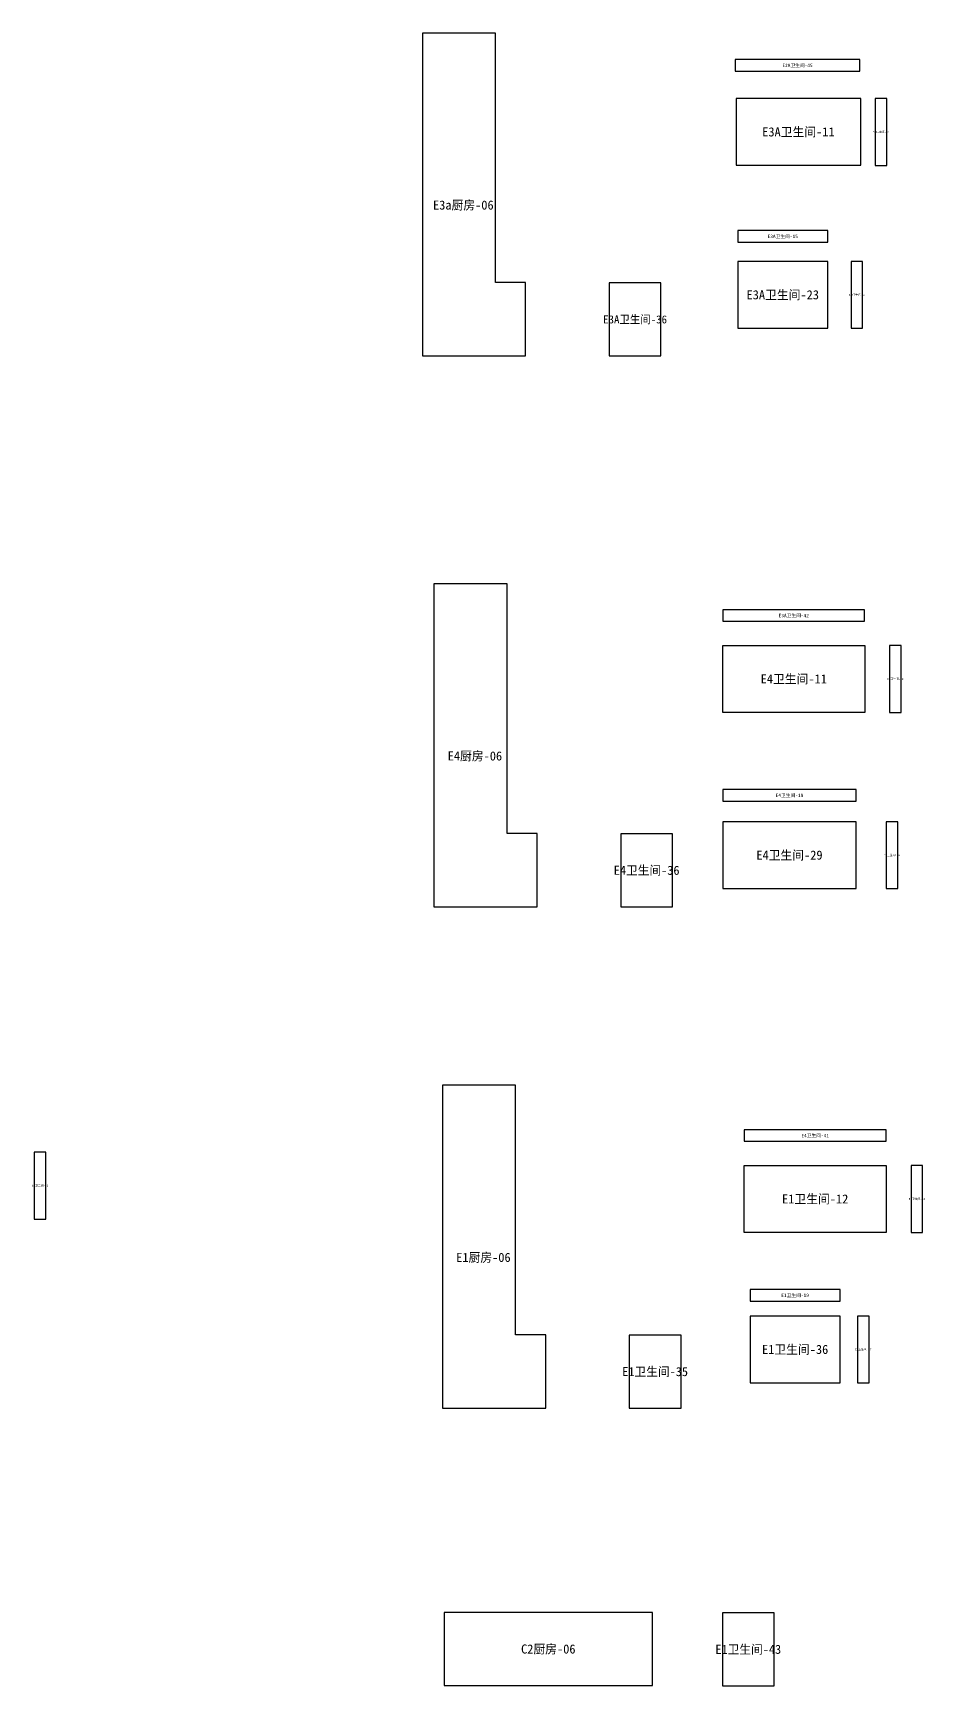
# Model space of a CAD drawing. Header units: inches. Extents: x 44145 to 132907, y -98283 to 21892.
# Drawn here: x 76662 to 84516, y -51972 to -37402 of the extents above; entities that cross this region are included whole.
import ezdxf
from ezdxf.enums import TextEntityAlignment as Align

# ---------------------------------------------------------------- set-up
doc = ezdxf.new("R2010")
doc.units = ezdxf.units.IN
doc.layers.add('NUMBERS', color=7, linetype='Continuous')
doc.layers.add('OUTER', color=7, linetype='Continuous')

msp = doc.modelspace()

# ---------------------------------------------------------------- linework, layer by layer
at = {"layer": 'OUTER'}
for points in [[(80094, -40247), (81003, -40247), (81003, -39602), (80738, -39602), (80738, -37402), (80094, -37402), (80094, -40247)], [(82852, -37738), (83950, -37738), (83950, -37636), (82852, -37636), (82852, -37738)], [(82860, -38567), (83958, -38567), (83958, -37978), (82860, -37978), (82860, -38567)], [(84086, -38568), (84187, -38568), (84187, -37979), (84086, -37979), (84086, -38568)], [(82874, -39244), (83668, -39244), (83668, -39143), (82874, -39143), (82874, -39244)], [(82874, -40004), (83668, -40004), (83668, -39415), (82874, -39415), (82874, -40004)], [(83873, -40004), (83975, -40004), (83975, -39415), (83873, -39415), (83873, -40004)], [(81740, -40248), (82197, -40248), (82197, -39603), (81740, -39603), (81740, -40248)], [(80196, -45103), (81106, -45103), (81106, -44458), (80841, -44458), (80841, -42258), (80196, -42258), (80196, -45103)], [(82742, -42587), (83993, -42587), (83993, -42486), (82742, -42486), (82742, -42587)], [(82743, -42801), (83994, -42801), (83994, -43390), (82743, -43390), (82743, -42801)], [(84213, -43390), (84315, -43390), (84315, -42801), (84213, -42801), (84213, -43390)], [(82743, -44172), (83917, -44172), (83917, -44070), (82743, -44070), (82743, -44172)], [(82743, -44943), (83917, -44943), (83917, -44354), (82743, -44354), (82743, -44943)], [(84183, -44943), (84285, -44943), (84285, -44354), (84183, -44354), (84183, -44943)], [(81842, -45104), (82300, -45104), (82300, -44460), (81842, -44460), (81842, -45104)], [(80271, -49522), (81181, -49522), (81181, -48878), (80915, -48878), (80915, -46677), (80271, -46677), (80271, -49522)], [(82931, -47171), (84182, -47171), (84182, -47070), (82931, -47070), (82931, -47171)], [(76673, -47856), (76775, -47856), (76775, -47267), (76673, -47267), (76673, -47856)], [(82932, -47385), (84183, -47385), (84183, -47974), (82932, -47974), (82932, -47385)], [(84402, -47974), (84504, -47974), (84504, -47385), (84402, -47385), (84402, -47974)], [(82983, -48579), (83777, -48579), (83777, -48477), (82983, -48477), (82983, -48579)], [(82983, -49300), (83777, -49300), (83777, -48711), (82983, -48711), (82983, -49300)], [(83930, -49300), (84032, -49300), (84032, -48711), (83930, -48711), (83930, -49300)], [(81917, -49524), (82374, -49524), (82374, -48879), (81917, -48879), (81917, -49524)], [(80287, -51969), (82122, -51969), (82122, -51324), (80287, -51324), (80287, -51969)], [(82739, -51972), (83196, -51972), (83196, -51327), (82739, -51327), (82739, -51972)]]:
    msp.add_lwpolyline(points, dxfattribs=at)

# ---------------------------------------------------------------- texts
at = {"layer": 'NUMBERS'}
for s, height, p in [('E2A卫生间-45', 30, (83401, -37687)), ('E3A卫生间-11', 80, (83409, -38273)), ('E3A卫生间-12', 15.7, (84136, -38273)), ('E3a厨房-06', 80, (80455, -38918)), ('E3A卫生间-15', 30, (83271, -39194)), ('E3A卫生间-23', 80, (83271, -39709)), ('E3A卫生间-24', 15.7, (83924, -39709)), ('E3A卫生间-36', 70.6, (81969, -39926)), ('E3A卫生间-42', 30, (83368, -42536)), ('E4卫生间-11', 80, (83368, -43095)), ('E4卫生间-12', 17.6, (84264, -43095)), ('E4厨房-06', 80, (80557, -43774)), ('E4卫生间-18', 30, (83330, -44121)), ('E4卫生间-29', 80, (83330, -44648)), ('E4卫生间-30', 17.6, (84234, -44648)), ('E4卫生间-36', 79.4, (82071, -44782)), ('E4卫生间-41', 30, (83557, -47120)), ('E1卫生间-11', 17.6, (76724, -47561)), ('E1卫生间-12', 80, (83557, -47679)), ('E1卫生间-13', 17.6, (84453, -47679)), ('E1厨房-06', 80, (80632, -48194)), ('E1卫生间-19', 30, (83380, -48528)), ('E1卫生间-36', 80, (83380, -49005)), ('E1卫生间-37', 17.6, (83981, -49005)), ('E1卫生间-35', 79.4, (82146, -49201)), ('C2厨房-06', 80, (81204, -51646)), ('E1卫生间-43', 79.4, (82967, -51649))]:
    msp.add_text(s, height=height, dxfattribs=at).set_placement(p, align=Align.MIDDLE_CENTER)

doc.saveas('drawing.dxf')
